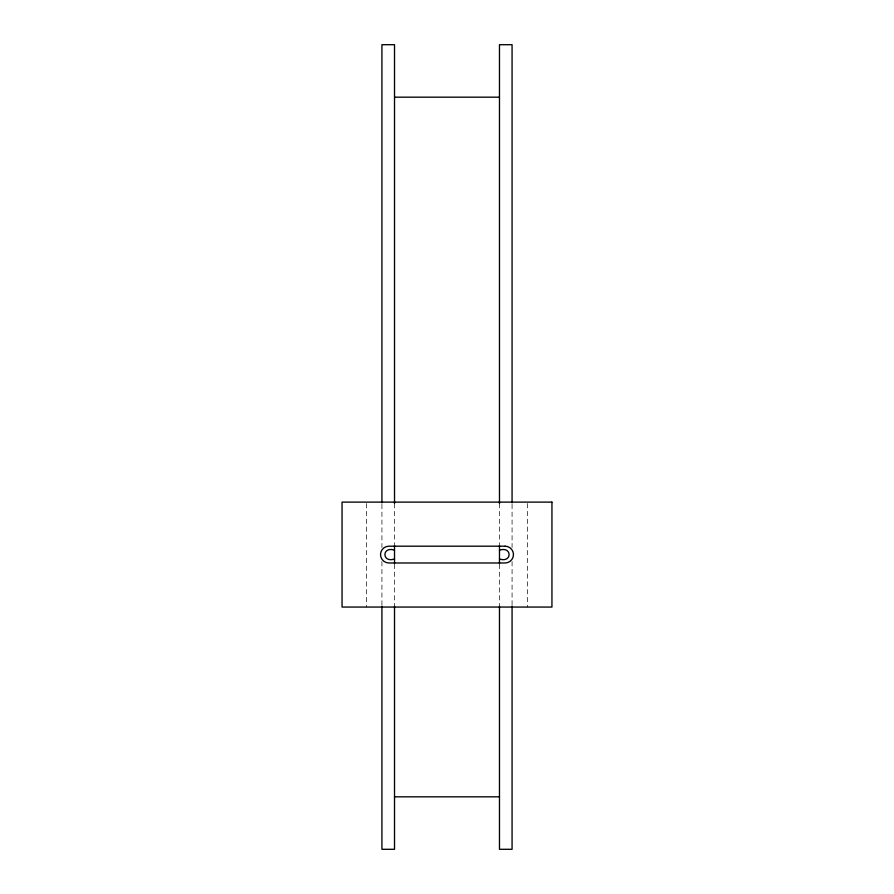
<?xml version="1.0" encoding="UTF-8"?>
<svg xmlns="http://www.w3.org/2000/svg" width="894" height="894" viewBox="0 0 894 894"><rect width="100%" height="100%" fill="white"/><g stroke="black" fill="none" stroke-linecap="round" stroke-linejoin="round"><path stroke-width="0.67" stroke-dasharray="4.47 3.35" d="M527.46 503.49L527.46 607.06M512.072 504.272L512.072 547.575M512.072 561.544L512.072 606.244M499.478 503.49L499.478 544.781M499.478 564.248L499.478 606.244M394.522 503.49L394.522 544.781M394.522 564.248L394.522 606.244M381.928 504.272L381.928 547.575M381.928 561.544L381.928 606.244M366.54 503.49L366.54 607.06"/><path stroke-width="1.34" d="M499.478 550.179C512.318 545.91 512.206 563.287 499.478 558.985M394.522 97.178L499.478 97.178M394.522 558.985C381.794 563.287 381.682 545.91 394.522 550.179M394.522 796.822L499.478 796.822M512.072 502.875L512.072 44.7L499.478 44.7L499.478 503.557M512.072 606.244L512.072 849.3L499.478 849.3L499.478 606.244M499.478 545.452L499.478 563.611M394.522 503.557L394.522 44.7L381.928 44.7L381.928 502.875M394.522 545.452L394.522 563.611M394.522 606.244L394.522 849.3L381.928 849.3L381.928 606.244M551.944 502.115L342.056 502.115L342.056 607.06L551.944 607.06L551.944 502.115M505.076 546.189L388.924 546.189A8.392 8.392 0 0 0 380.531 554.582A8.392 8.392 0 0 0 388.924 562.985L505.076 562.985A8.392 8.392 0 0 0 513.469 554.582A8.392 8.392 0 0 0 505.076 546.189"/></g></svg>
